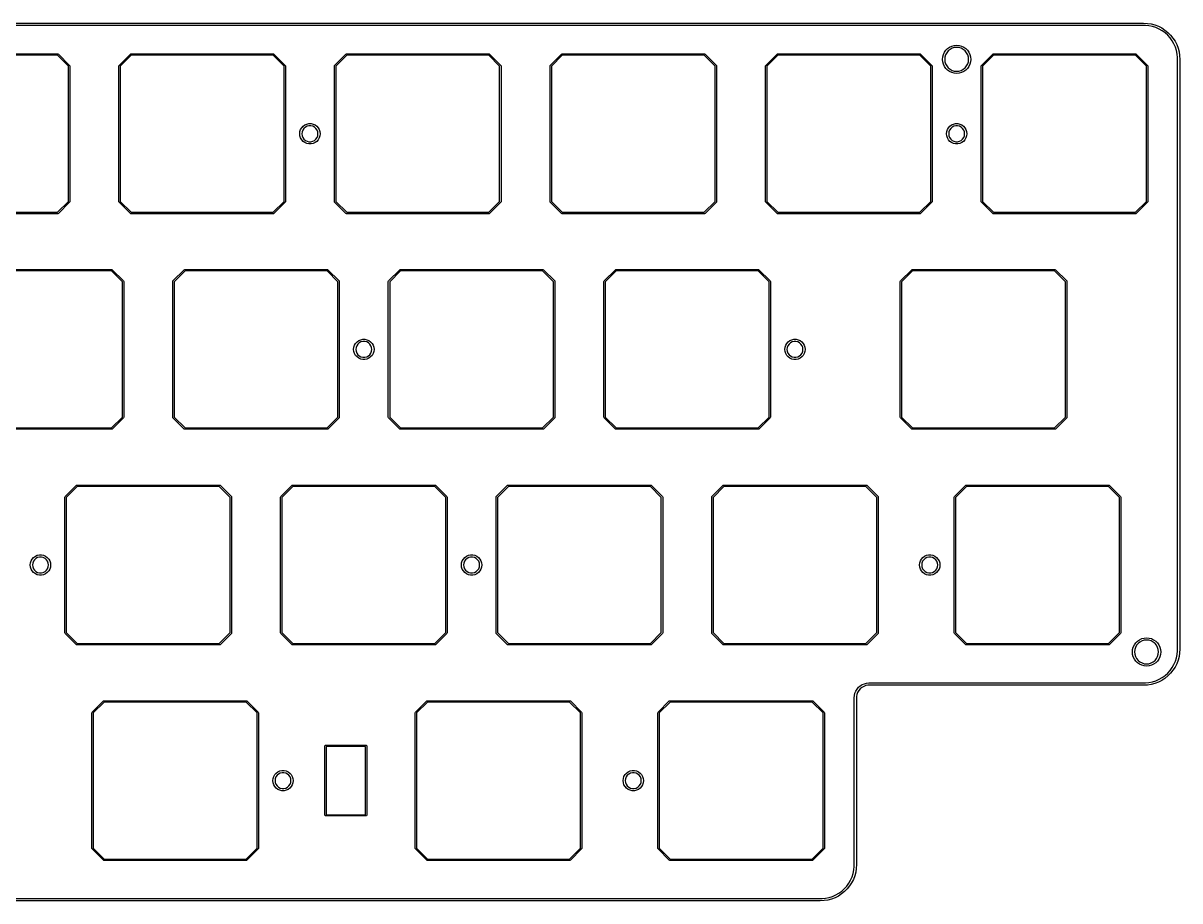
# Model space of a CAD drawing. Extents: x 44 to 255, y -125 to -47.
# Drawn here: x 152.5 to 254.7, y -124.9 to -47.4 of the extents above; entities that cross this region are included whole.
import ezdxf

# ---------------------------------------------------------------- set-up
doc = ezdxf.new("R2010")
doc.units = 0
doc.layers.add('BLACK', color=7, linetype='CONTINUOUS')

msp = doc.modelspace()

# ---------------------------------------------------------------- linework, layer by layer
at = {"layer": 'BLACK', "linetype": 'CONTINUOUS'}
for p, q in [((46.975, -47.375), (251.475, -47.375)), ((251.475, -47.575), (46.975, -47.575)), ((251.475, -47.375), (251.809, -47.3925)), ((251.632, -47.575), (251.475, -47.575)), ((251.945, -47.6079), (251.632, -47.575)), ((251.809, -47.3925), (252.14, -47.4449)), ((252.253, -47.6732), (251.945, -47.6079)), ((252.14, -47.4449), (252.464, -47.5316)), ((252.552, -47.7704), (252.253, -47.6732)), ((252.464, -47.5316), (252.777, -47.6517)), ((252.839, -47.8983), (252.552, -47.7704)), ((252.777, -47.6517), (253.075, -47.8037)), ((253.111, -48.0555), (252.839, -47.8983)), ((253.075, -47.8037), (253.356, -47.9861)), ((253.356, -47.9861), (253.616, -48.1969)), ((253.366, -48.2404), (253.111, -48.0555)), ((253.599, -48.4508), (253.366, -48.2404)), ((253.81, -48.6844), (253.599, -48.4508)), ((253.616, -48.1969), (253.853, -48.4338)), ((253.994, -48.9388), (253.81, -48.6844)), ((253.853, -48.4338), (254.064, -48.6941)), ((254.152, -49.2112), (253.994, -48.9388)), ((254.064, -48.6941), (254.246, -48.975)), ((254.246, -48.975), (254.398, -49.2734)), ((233.775, -50.1475), (233.867, -49.95)), ((233.867, -49.95), (233.992, -49.7715)), ((234.073, -49.9888), (233.975, -50.1712)), ((233.992, -49.7715), (234.147, -49.6174)), ((234.204, -49.8289), (234.073, -49.9888)), ((234.147, -49.6174), (234.325, -49.4925)), ((234.364, -49.6977), (234.204, -49.8289)), ((234.325, -49.4925), (234.522, -49.4004)), ((234.546, -49.6002), (234.364, -49.6977)), ((234.522, -49.4004), (234.733, -49.344)), ((234.744, -49.5402), (234.546, -49.6002)), ((234.733, -49.344), (234.95, -49.325)), ((234.95, -49.5199), (234.744, -49.5402)), ((234.95, -49.325), (235.167, -49.344)), ((235.156, -49.5402), (234.95, -49.5199)), ((235.354, -49.6002), (235.156, -49.5402)), ((235.167, -49.344), (235.378, -49.4004)), ((235.536, -49.6977), (235.354, -49.6002)), ((235.378, -49.4004), (235.575, -49.4925)), ((235.696, -49.8289), (235.536, -49.6977)), ((235.575, -49.4925), (235.753, -49.6174)), ((235.827, -49.9888), (235.696, -49.8289)), ((235.753, -49.6174), (235.908, -49.7715)), ((235.925, -50.1712), (235.827, -49.9888)), ((235.908, -49.7715), (236.033, -49.95)), ((236.033, -49.95), (236.125, -50.1475)), ((254.28, -49.4984), (254.152, -49.2112)), ((254.377, -49.7975), (254.28, -49.4984)), ((254.442, -50.1051), (254.377, -49.7975)), ((254.398, -49.2734), (254.518, -49.5861)), ((254.518, -49.5861), (254.605, -49.9097)), ((254.605, -49.9097), (254.657, -50.2405)), ((142.925, -50.09), (155.525, -50.09)), ((155.5, -50.21), (142.95, -50.21)), ((156.465, -51.1749), (155.5, -50.21)), ((155.525, -50.09), (155.567, -50.1076)), ((155.567, -50.1076), (155.567, -50.1076)), ((155.567, -50.1076), (156.567, -51.1076)), ((156.567, -51.1076), (156.585, -51.15)), ((160.915, -51.15), (160.933, -51.1076)), ((160.933, -51.1076), (161.933, -50.1076)), ((162, -50.21), (161.035, -51.1749)), ((161.933, -50.1076), (161.975, -50.09)), ((161.975, -50.09), (174.575, -50.09)), ((174.55, -50.21), (162, -50.21)), ((175.515, -51.1749), (174.55, -50.21)), ((174.575, -50.09), (174.617, -50.1076)), ((174.617, -50.1076), (174.617, -50.1076)), ((174.617, -50.1076), (175.617, -51.1076)), ((175.617, -51.1076), (175.635, -51.15)), ((179.965, -51.15), (179.983, -51.1076)), ((179.983, -51.1076), (180.983, -50.1076)), ((181.05, -50.21), (180.085, -51.1749)), ((180.983, -50.1076), (181.025, -50.09)), ((181.025, -50.09), (193.625, -50.09)), ((193.6, -50.21), (181.05, -50.21)), ((194.565, -51.1749), (193.6, -50.21)), ((193.625, -50.09), (193.667, -50.1076)), ((193.667, -50.1076), (193.667, -50.1076)), ((193.667, -50.1076), (194.667, -51.1076)), ((194.667, -51.1076), (194.685, -51.15)), ((199.015, -51.15), (199.033, -51.1076)), ((199.033, -51.1076), (200.033, -50.1076)), ((200.1, -50.21), (199.135, -51.1749)), ((200.033, -50.1076), (200.075, -50.09)), ((200.075, -50.09), (212.675, -50.09)), ((212.65, -50.21), (200.1, -50.21)), ((213.615, -51.1749), (212.65, -50.21)), ((212.675, -50.09), (212.717, -50.1076)), ((212.717, -50.1076), (212.717, -50.1076)), ((212.717, -50.1076), (213.717, -51.1076)), ((213.717, -51.1076), (213.735, -51.15)), ((218.065, -51.15), (218.083, -51.1076)), ((218.083, -51.1076), (219.083, -50.1076)), ((219.15, -50.21), (218.185, -51.1749)), ((219.083, -50.1076), (219.125, -50.09)), ((219.125, -50.09), (231.725, -50.09)), ((231.7, -50.21), (219.15, -50.21)), ((232.665, -51.1749), (231.7, -50.21)), ((231.725, -50.09), (231.767, -50.1076)), ((231.767, -50.1076), (231.767, -50.1076)), ((231.767, -50.1076), (232.767, -51.1076)), ((232.767, -51.1076), (232.785, -51.15)), ((233.7, -50.575), (233.719, -50.3579)), ((233.719, -50.7921), (233.7, -50.575)), ((233.719, -50.3579), (233.775, -50.1475)), ((233.775, -51.0025), (233.719, -50.7921)), ((233.867, -51.2), (233.775, -51.0025)), ((233.915, -50.3692), (233.895, -50.575)), ((233.895, -50.575), (233.915, -50.7808)), ((233.975, -50.1712), (233.915, -50.3692)), ((233.915, -50.7808), (233.975, -50.9788)), ((233.975, -50.9788), (234.073, -51.1612)), ((235.827, -51.1612), (235.925, -50.9788)), ((235.985, -50.3692), (235.925, -50.1712)), ((235.925, -50.9788), (235.985, -50.7808)), ((236.005, -50.575), (235.985, -50.3692)), ((235.985, -50.7808), (236.005, -50.575)), ((236.125, -51.0025), (236.033, -51.2)), ((236.125, -50.1475), (236.181, -50.3579)), ((236.181, -50.7921), (236.125, -51.0025)), ((236.181, -50.3579), (236.2, -50.575)), ((236.2, -50.575), (236.181, -50.7921)), ((237.115, -51.15), (237.133, -51.1076)), ((237.133, -51.1076), (238.133, -50.1076)), ((238.2, -50.21), (237.235, -51.1749)), ((238.133, -50.1076), (238.175, -50.09)), ((238.175, -50.09), (250.775, -50.09)), ((250.75, -50.21), (238.2, -50.21)), ((251.715, -51.1749), (250.75, -50.21)), ((250.775, -50.09), (250.817, -50.1076)), ((250.817, -50.1076), (250.817, -50.1076)), ((250.817, -50.1076), (251.817, -51.1076)), ((251.817, -51.1076), (251.835, -51.15)), ((254.475, -50.4178), (254.442, -50.1051)), ((254.475, -50.575), (254.475, -50.4178)), ((254.475, -102.675), (254.475, -50.575)), ((254.475, -50.575), (254.475, -50.575)), ((254.657, -50.2405), (254.675, -50.575)), ((254.675, -50.575), (254.675, -50.575)), ((254.675, -50.575), (254.675, -102.675)), ((156.465, -63.1251), (156.465, -51.1749)), ((156.585, -51.15), (156.585, -63.15)), ((160.915, -63.15), (160.915, -51.15)), ((161.035, -51.1749), (161.035, -63.1251)), ((175.515, -63.1251), (175.515, -51.1749)), ((175.635, -51.15), (175.635, -63.15)), ((179.965, -63.15), (179.965, -51.15)), ((180.085, -51.1749), (180.085, -63.1251)), ((194.565, -63.1251), (194.565, -51.1749)), ((194.685, -51.15), (194.685, -63.15)), ((199.015, -63.15), (199.015, -51.15)), ((199.135, -51.1749), (199.135, -63.1251)), ((213.615, -63.1251), (213.615, -51.1749)), ((213.735, -51.15), (213.735, -63.15)), ((218.065, -63.15), (218.065, -51.15)), ((218.185, -51.1749), (218.185, -63.1251)), ((232.665, -63.1251), (232.665, -51.1749)), ((232.785, -51.15), (232.785, -63.15)), ((233.992, -51.3785), (233.867, -51.2)), ((234.147, -51.5326), (233.992, -51.3785)), ((234.073, -51.1612), (234.204, -51.3211)), ((234.325, -51.6575), (234.147, -51.5326)), ((234.204, -51.3211), (234.364, -51.4523)), ((234.522, -51.7496), (234.325, -51.6575)), ((234.364, -51.4523), (234.546, -51.5498)), ((234.733, -51.806), (234.522, -51.7496)), ((234.546, -51.5498), (234.744, -51.6098)), ((234.95, -51.825), (234.733, -51.806)), ((234.744, -51.6098), (234.95, -51.6301)), ((234.95, -51.6301), (235.156, -51.6098)), ((235.167, -51.806), (234.95, -51.825)), ((235.156, -51.6098), (235.354, -51.5498)), ((235.378, -51.7496), (235.167, -51.806)), ((235.354, -51.5498), (235.536, -51.4523)), ((235.575, -51.6575), (235.378, -51.7496)), ((235.536, -51.4523), (235.696, -51.3211)), ((235.753, -51.5326), (235.575, -51.6575)), ((235.696, -51.3211), (235.827, -51.1612)), ((235.908, -51.3785), (235.753, -51.5326)), ((236.033, -51.2), (235.908, -51.3785)), ((237.115, -63.15), (237.115, -51.15)), ((237.235, -51.1749), (237.235, -63.1251)), ((251.715, -63.1251), (251.715, -51.1749)), ((251.835, -51.15), (251.835, -63.15)), ((176.9, -57.15), (176.92, -56.9629)), ((176.92, -57.3371), (176.9, -57.15)), ((176.92, -56.9629), (176.978, -56.7839)), ((176.978, -56.7839), (177.072, -56.621)), ((177.072, -56.621), (177.198, -56.4812)), ((177.115, -56.9812), (177.095, -57.15)), ((177.095, -57.15), (177.115, -57.3188)), ((177.176, -56.8223), (177.115, -56.9812)), ((177.272, -56.6824), (177.176, -56.8223)), ((177.198, -56.4812), (177.35, -56.3706)), ((177.399, -56.5697), (177.272, -56.6824)), ((177.35, -56.3706), (177.522, -56.294)), ((177.55, -56.4907), (177.399, -56.5697)), ((177.522, -56.294), (177.706, -56.2549)), ((177.715, -56.45), (177.55, -56.4907)), ((177.706, -56.2549), (177.894, -56.2549)), ((177.885, -56.45), (177.715, -56.45)), ((178.05, -56.4907), (177.885, -56.45)), ((177.894, -56.2549), (178.078, -56.294)), ((178.201, -56.5697), (178.05, -56.4907)), ((178.078, -56.294), (178.25, -56.3706)), ((178.328, -56.6824), (178.201, -56.5697)), ((178.25, -56.3706), (178.402, -56.4812)), ((178.424, -56.8223), (178.328, -56.6824)), ((178.402, -56.4812), (178.528, -56.621)), ((178.485, -56.9812), (178.424, -56.8223)), ((178.505, -57.15), (178.485, -56.9812)), ((178.485, -57.3188), (178.505, -57.15)), ((178.528, -56.621), (178.622, -56.7839)), ((178.622, -56.7839), (178.68, -56.9629)), ((178.68, -56.9629), (178.7, -57.15)), ((178.7, -57.15), (178.68, -57.3371)), ((234.05, -57.15), (234.07, -56.9629)), ((234.07, -57.3371), (234.05, -57.15)), ((234.07, -56.9629), (234.128, -56.7839)), ((234.128, -56.7839), (234.222, -56.621)), ((234.222, -56.621), (234.348, -56.4812)), ((234.265, -56.9812), (234.245, -57.15)), ((234.245, -57.15), (234.265, -57.3188)), ((234.326, -56.8223), (234.265, -56.9812)), ((234.422, -56.6824), (234.326, -56.8223)), ((234.348, -56.4812), (234.5, -56.3706)), ((234.549, -56.5697), (234.422, -56.6824)), ((234.5, -56.3706), (234.672, -56.294)), ((234.7, -56.4907), (234.549, -56.5697)), ((234.672, -56.294), (234.856, -56.2549)), ((234.865, -56.45), (234.7, -56.4907)), ((234.856, -56.2549), (235.044, -56.2549)), ((235.035, -56.45), (234.865, -56.45)), ((235.2, -56.4907), (235.035, -56.45)), ((235.044, -56.2549), (235.228, -56.294)), ((235.351, -56.5697), (235.2, -56.4907)), ((235.228, -56.294), (235.4, -56.3706)), ((235.478, -56.6824), (235.351, -56.5697)), ((235.4, -56.3706), (235.552, -56.4812)), ((235.574, -56.8223), (235.478, -56.6824)), ((235.552, -56.4812), (235.678, -56.621)), ((235.635, -56.9812), (235.574, -56.8223)), ((235.655, -57.15), (235.635, -56.9812)), ((235.635, -57.3188), (235.655, -57.15)), ((235.678, -56.621), (235.772, -56.7839)), ((235.772, -56.7839), (235.83, -56.9629)), ((235.83, -56.9629), (235.85, -57.15)), ((235.85, -57.15), (235.83, -57.3371)), ((176.978, -57.5161), (176.92, -57.3371)), ((177.072, -57.679), (176.978, -57.5161)), ((177.198, -57.8188), (177.072, -57.679)), ((177.115, -57.3188), (177.176, -57.4777)), ((177.176, -57.4777), (177.272, -57.6176)), ((177.35, -57.9294), (177.198, -57.8188)), ((177.272, -57.6176), (177.399, -57.7303)), ((177.522, -58.006), (177.35, -57.9294)), ((177.399, -57.7303), (177.55, -57.8093)), ((177.706, -58.0451), (177.522, -58.006)), ((177.55, -57.8093), (177.715, -57.85)), ((177.894, -58.0451), (177.706, -58.0451)), ((177.715, -57.85), (177.885, -57.85)), ((177.885, -57.85), (178.05, -57.8093)), ((178.078, -58.006), (177.894, -58.0451)), ((178.05, -57.8093), (178.201, -57.7303)), ((178.25, -57.9294), (178.078, -58.006)), ((178.201, -57.7303), (178.328, -57.6176)), ((178.402, -57.8188), (178.25, -57.9294)), ((178.328, -57.6176), (178.424, -57.4777)), ((178.528, -57.679), (178.402, -57.8188)), ((178.424, -57.4777), (178.485, -57.3188)), ((178.622, -57.5161), (178.528, -57.679)), ((178.68, -57.3371), (178.622, -57.5161)), ((234.128, -57.5161), (234.07, -57.3371)), ((234.222, -57.679), (234.128, -57.5161)), ((234.348, -57.8188), (234.222, -57.679)), ((234.265, -57.3188), (234.326, -57.4777)), ((234.326, -57.4777), (234.422, -57.6176)), ((234.5, -57.9294), (234.348, -57.8188)), ((234.422, -57.6176), (234.549, -57.7303)), ((234.672, -58.006), (234.5, -57.9294)), ((234.549, -57.7303), (234.7, -57.8093)), ((234.856, -58.0451), (234.672, -58.006)), ((234.7, -57.8093), (234.865, -57.85)), ((235.044, -58.0451), (234.856, -58.0451)), ((234.865, -57.85), (235.035, -57.85)), ((235.035, -57.85), (235.2, -57.8093)), ((235.228, -58.006), (235.044, -58.0451)), ((235.2, -57.8093), (235.351, -57.7303)), ((235.4, -57.9294), (235.228, -58.006)), ((235.351, -57.7303), (235.478, -57.6176)), ((235.552, -57.8188), (235.4, -57.9294)), ((235.478, -57.6176), (235.574, -57.4777)), ((235.678, -57.679), (235.552, -57.8188)), ((235.574, -57.4777), (235.635, -57.3188)), ((235.772, -57.5161), (235.678, -57.679)), ((235.83, -57.3371), (235.772, -57.5161)), ((155.5, -64.09), (156.465, -63.1251)), ((156.567, -63.1924), (155.567, -64.1924)), ((156.585, -63.15), (156.567, -63.1924)), ((160.933, -63.1924), (160.915, -63.15)), ((161.933, -64.1924), (160.933, -63.1924)), ((160.933, -63.1924), (160.933, -63.1924)), ((161.035, -63.1251), (162, -64.09)), ((174.55, -64.09), (175.515, -63.1251)), ((175.617, -63.1924), (174.617, -64.1924)), ((175.635, -63.15), (175.617, -63.1924)), ((179.983, -63.1924), (179.965, -63.15)), ((180.983, -64.1924), (179.983, -63.1924)), ((179.983, -63.1924), (179.983, -63.1924)), ((180.085, -63.1251), (181.05, -64.09)), ((193.6, -64.09), (194.565, -63.1251)), ((194.667, -63.1924), (193.667, -64.1924)), ((194.685, -63.15), (194.667, -63.1924)), ((199.033, -63.1924), (199.015, -63.15)), ((200.033, -64.1924), (199.033, -63.1924)), ((199.033, -63.1924), (199.033, -63.1924)), ((199.135, -63.1251), (200.1, -64.09)), ((212.65, -64.09), (213.615, -63.1251)), ((213.717, -63.1924), (212.717, -64.1924)), ((213.735, -63.15), (213.717, -63.1924)), ((218.083, -63.1924), (218.065, -63.15)), ((219.083, -64.1924), (218.083, -63.1924)), ((218.083, -63.1924), (218.083, -63.1924)), ((218.185, -63.1251), (219.15, -64.09)), ((231.7, -64.09), (232.665, -63.1251)), ((232.767, -63.1924), (231.767, -64.1924)), ((232.785, -63.15), (232.767, -63.1924)), ((237.133, -63.1924), (237.115, -63.15)), ((238.133, -64.1924), (237.133, -63.1924)), ((237.133, -63.1924), (237.133, -63.1924)), ((237.235, -63.1251), (238.2, -64.09)), ((250.75, -64.09), (251.715, -63.1251)), ((251.817, -63.1924), (250.817, -64.1924)), ((251.835, -63.15), (251.817, -63.1924)), ((155.525, -64.21), (142.925, -64.21)), ((142.95, -64.09), (155.5, -64.09)), ((155.567, -64.1924), (155.525, -64.21)), ((161.975, -64.21), (161.933, -64.1924)), ((174.575, -64.21), (161.975, -64.21)), ((162, -64.09), (174.55, -64.09)), ((174.617, -64.1924), (174.575, -64.21)), ((181.025, -64.21), (180.983, -64.1924)), ((193.625, -64.21), (181.025, -64.21)), ((181.05, -64.09), (193.6, -64.09)), ((193.667, -64.1924), (193.625, -64.21)), ((200.075, -64.21), (200.033, -64.1924)), ((212.675, -64.21), (200.075, -64.21)), ((200.1, -64.09), (212.65, -64.09)), ((212.717, -64.1924), (212.675, -64.21)), ((212.717, -64.1924), (212.717, -64.1924)), ((219.125, -64.21), (219.083, -64.1924)), ((231.725, -64.21), (219.125, -64.21)), ((219.15, -64.09), (231.7, -64.09)), ((231.767, -64.1924), (231.725, -64.21)), ((231.767, -64.1924), (231.767, -64.1924)), ((238.175, -64.21), (238.133, -64.1924)), ((250.775, -64.21), (238.175, -64.21)), ((238.2, -64.09), (250.75, -64.09)), ((250.817, -64.1924), (250.775, -64.21)), ((250.817, -64.1924), (250.817, -64.1924)), ((147.688, -69.14), (160.287, -69.14)), ((160.263, -69.26), (147.712, -69.26)), ((161.227, -70.2249), (160.263, -69.26)), ((160.287, -69.14), (160.33, -69.1576)), ((160.33, -69.1576), (160.33, -69.1576)), ((160.33, -69.1576), (161.33, -70.1576)), ((165.695, -70.1576), (166.695, -69.1576)), ((166.762, -69.26), (165.797, -70.2249)), ((166.695, -69.1576), (166.737, -69.14)), ((166.737, -69.14), (179.338, -69.14)), ((179.313, -69.26), (166.762, -69.26)), ((180.278, -70.2249), (179.313, -69.26)), ((179.338, -69.14), (179.38, -69.1576)), ((179.38, -69.1576), (179.38, -69.1576)), ((179.38, -69.1576), (180.38, -70.1576)), ((184.745, -70.1576), (185.745, -69.1576)), ((185.812, -69.26), (184.847, -70.2249)), ((185.745, -69.1576), (185.787, -69.14)), ((185.787, -69.14), (198.387, -69.14)), ((198.363, -69.26), (185.812, -69.26)), ((199.327, -70.2249), (198.363, -69.26)), ((198.387, -69.14), (198.43, -69.1576)), ((198.43, -69.1576), (198.43, -69.1576)), ((198.43, -69.1576), (199.43, -70.1576)), ((203.795, -70.1576), (204.795, -69.1576)), ((204.862, -69.26), (203.897, -70.2249)), ((204.795, -69.1576), (204.837, -69.14)), ((204.837, -69.14), (217.438, -69.14)), ((217.413, -69.26), (204.862, -69.26)), ((218.377, -70.2249), (217.413, -69.26)), ((217.438, -69.14), (217.48, -69.1576)), ((217.48, -69.1576), (217.48, -69.1576)), ((217.48, -69.1576), (218.48, -70.1576)), ((229.988, -70.1576), (230.988, -69.1576)), ((231.055, -69.26), (230.09, -70.2249)), ((230.988, -69.1576), (231.03, -69.14)), ((231.03, -69.14), (243.63, -69.14)), ((243.605, -69.26), (231.055, -69.26)), ((244.57, -70.2249), (243.605, -69.26)), ((243.63, -69.14), (243.672, -69.1576)), ((243.672, -69.1576), (243.672, -69.1576)), ((243.672, -69.1576), (244.672, -70.1576)), ((161.227, -82.1751), (161.227, -70.2249)), ((161.33, -70.1576), (161.347, -70.2)), ((161.347, -70.2), (161.347, -82.2)), ((165.677, -70.2), (165.695, -70.1576)), ((165.677, -82.2), (165.677, -70.2)), ((165.695, -70.1576), (165.695, -70.1576)), ((165.797, -70.2249), (165.797, -82.1751)), ((180.278, -82.1751), (180.278, -70.2249)), ((180.38, -70.1576), (180.397, -70.2)), ((180.397, -70.2), (180.397, -70.2)), ((180.397, -70.2), (180.397, -82.2)), ((184.727, -70.2), (184.745, -70.1576)), ((184.727, -82.2), (184.727, -70.2)), ((184.745, -70.1576), (184.745, -70.1576)), ((184.847, -70.2249), (184.847, -82.1751)), ((199.327, -82.1751), (199.327, -70.2249)), ((199.43, -70.1576), (199.447, -70.2)), ((199.447, -70.2), (199.447, -70.2)), ((199.447, -70.2), (199.447, -82.2)), ((203.778, -70.2), (203.795, -70.1576)), ((203.778, -82.2), (203.778, -70.2)), ((203.795, -70.1576), (203.795, -70.1576)), ((203.897, -70.2249), (203.897, -82.1751)), ((218.377, -82.1751), (218.377, -70.2249)), ((218.48, -70.1576), (218.497, -70.2)), ((218.497, -70.2), (218.498, -70.2)), ((218.498, -70.2), (218.498, -82.2)), ((229.97, -70.2), (229.988, -70.1576)), ((229.97, -82.2), (229.97, -70.2)), ((229.988, -70.1576), (229.988, -70.1576)), ((230.09, -70.2249), (230.09, -82.1751)), ((244.57, -82.1751), (244.57, -70.2249)), ((244.672, -70.1576), (244.69, -70.2)), ((244.69, -70.2), (244.69, -70.2)), ((244.69, -70.2), (244.69, -82.2)), ((181.834, -75.671), (181.96, -75.5312)), ((181.96, -75.5312), (182.112, -75.4206)), ((182.162, -75.6197), (182.035, -75.7324)), ((182.112, -75.4206), (182.284, -75.344)), ((182.312, -75.5407), (182.162, -75.6197)), ((182.284, -75.344), (182.468, -75.3049)), ((182.478, -75.5), (182.312, -75.5407)), ((182.468, -75.3049), (182.657, -75.3049)), ((182.647, -75.5), (182.478, -75.5)), ((182.813, -75.5407), (182.647, -75.5)), ((182.657, -75.3049), (182.841, -75.344)), ((182.963, -75.6197), (182.813, -75.5407)), ((182.841, -75.344), (183.012, -75.4206)), ((183.09, -75.7324), (182.963, -75.6197)), ((183.012, -75.4206), (183.165, -75.5312)), ((183.165, -75.5312), (183.291, -75.671)), ((219.934, -75.671), (220.06, -75.5312)), ((220.06, -75.5312), (220.212, -75.4206)), ((220.262, -75.6197), (220.135, -75.7324)), ((220.212, -75.4206), (220.384, -75.344)), ((220.412, -75.5407), (220.262, -75.6197)), ((220.384, -75.344), (220.568, -75.3049)), ((220.578, -75.5), (220.412, -75.5407)), ((220.568, -75.3049), (220.757, -75.3049)), ((220.747, -75.5), (220.578, -75.5)), ((220.913, -75.5407), (220.747, -75.5)), ((220.757, -75.3049), (220.941, -75.344)), ((221.063, -75.6197), (220.913, -75.5407)), ((220.941, -75.344), (221.112, -75.4206)), ((221.19, -75.7324), (221.063, -75.6197)), ((221.112, -75.4206), (221.265, -75.5312)), ((221.265, -75.5312), (221.391, -75.671)), ((181.662, -76.2), (181.682, -76.0129)), ((181.682, -76.3871), (181.662, -76.2)), ((181.682, -76.0129), (181.74, -75.8339)), ((181.74, -76.5661), (181.682, -76.3871)), ((181.74, -75.8339), (181.834, -75.671)), ((181.834, -76.729), (181.74, -76.5661)), ((181.878, -76.0312), (181.857, -76.2)), ((181.857, -76.2), (181.878, -76.3688)), ((181.938, -75.8723), (181.878, -76.0312)), ((181.878, -76.3688), (181.938, -76.5277)), ((182.035, -75.7324), (181.938, -75.8723)), ((181.938, -76.5277), (182.035, -76.6676)), ((183.187, -75.8723), (183.09, -75.7324)), ((183.09, -76.6676), (183.187, -76.5277)), ((183.247, -76.0312), (183.187, -75.8723)), ((183.187, -76.5277), (183.247, -76.3688)), ((183.268, -76.2), (183.247, -76.0312)), ((183.247, -76.3688), (183.268, -76.2)), ((183.291, -75.671), (183.385, -75.8339)), ((183.385, -76.5661), (183.291, -76.729)), ((183.385, -75.8339), (183.443, -76.0129)), ((183.443, -76.3871), (183.385, -76.5661)), ((183.443, -76.0129), (183.463, -76.2)), ((183.463, -76.2), (183.443, -76.3871)), ((219.762, -76.2), (219.782, -76.0129)), ((219.782, -76.3871), (219.762, -76.2)), ((219.782, -76.0129), (219.84, -75.8339)), ((219.84, -76.5661), (219.782, -76.3871)), ((219.84, -75.8339), (219.934, -75.671)), ((219.934, -76.729), (219.84, -76.5661)), ((219.978, -76.0312), (219.957, -76.2)), ((219.957, -76.2), (219.978, -76.3688)), ((220.038, -75.8723), (219.978, -76.0312)), ((219.978, -76.3688), (220.038, -76.5277)), ((220.135, -75.7324), (220.038, -75.8723)), ((220.038, -76.5277), (220.135, -76.6676)), ((221.287, -75.8723), (221.19, -75.7324)), ((221.19, -76.6676), (221.287, -76.5277)), ((221.347, -76.0312), (221.287, -75.8723)), ((221.287, -76.5277), (221.347, -76.3688)), ((221.368, -76.2), (221.347, -76.0312)), ((221.347, -76.3688), (221.368, -76.2)), ((221.391, -75.671), (221.485, -75.8339)), ((221.485, -76.5661), (221.391, -76.729)), ((221.485, -75.8339), (221.543, -76.0129)), ((221.543, -76.3871), (221.485, -76.5661)), ((221.543, -76.0129), (221.562, -76.2)), ((221.562, -76.2), (221.543, -76.3871)), ((181.96, -76.8688), (181.834, -76.729)), ((182.112, -76.9794), (181.96, -76.8688)), ((182.035, -76.6676), (182.162, -76.7803)), ((182.284, -77.056), (182.112, -76.9794)), ((182.162, -76.7803), (182.312, -76.8593)), ((182.468, -77.0951), (182.284, -77.056)), ((182.312, -76.8593), (182.478, -76.9)), ((182.657, -77.0951), (182.468, -77.0951)), ((182.478, -76.9), (182.647, -76.9)), ((182.647, -76.9), (182.813, -76.8593)), ((182.841, -77.056), (182.657, -77.0951)), ((182.813, -76.8593), (182.963, -76.7803)), ((183.012, -76.9794), (182.841, -77.056)), ((182.963, -76.7803), (183.09, -76.6676)), ((183.165, -76.8688), (183.012, -76.9794)), ((183.291, -76.729), (183.165, -76.8688)), ((220.06, -76.8688), (219.934, -76.729)), ((220.212, -76.9794), (220.06, -76.8688)), ((220.135, -76.6676), (220.262, -76.7803)), ((220.384, -77.056), (220.212, -76.9794)), ((220.262, -76.7803), (220.412, -76.8593)), ((220.568, -77.0951), (220.384, -77.056)), ((220.412, -76.8593), (220.578, -76.9)), ((220.757, -77.0951), (220.568, -77.0951)), ((220.578, -76.9), (220.747, -76.9)), ((220.747, -76.9), (220.913, -76.8593)), ((220.941, -77.056), (220.757, -77.0951)), ((220.913, -76.8593), (221.063, -76.7803)), ((221.112, -76.9794), (220.941, -77.056)), ((221.063, -76.7803), (221.19, -76.6676)), ((221.265, -76.8688), (221.112, -76.9794)), ((221.391, -76.729), (221.265, -76.8688)), ((160.263, -83.14), (161.227, -82.1751)), ((161.33, -82.2424), (160.33, -83.2424)), ((161.347, -82.2), (161.33, -82.2424)), ((165.695, -82.2424), (165.677, -82.2)), ((166.695, -83.2424), (165.695, -82.2424)), ((165.797, -82.1751), (166.762, -83.14)), ((179.313, -83.14), (180.278, -82.1751)), ((180.38, -82.2424), (179.38, -83.2424)), ((180.397, -82.2), (180.38, -82.2424)), ((184.745, -82.2424), (184.727, -82.2)), ((185.745, -83.2424), (184.745, -82.2424)), ((184.847, -82.1751), (185.812, -83.14)), ((198.363, -83.14), (199.327, -82.1751)), ((199.43, -82.2424), (198.43, -83.2424)), ((199.447, -82.2), (199.43, -82.2424)), ((203.795, -82.2424), (203.778, -82.2)), ((204.795, -83.2424), (203.795, -82.2424)), ((203.897, -82.1751), (204.862, -83.14)), ((217.413, -83.14), (218.377, -82.1751)), ((218.48, -82.2424), (217.48, -83.2424)), ((218.498, -82.2), (218.48, -82.2424)), ((229.988, -82.2424), (229.97, -82.2)), ((230.988, -83.2424), (229.988, -82.2424)), ((230.09, -82.1751), (231.055, -83.14)), ((243.605, -83.14), (244.57, -82.1751)), ((244.672, -82.2424), (243.672, -83.2424)), ((244.69, -82.2), (244.672, -82.2424)), ((160.287, -83.26), (147.688, -83.26)), ((147.712, -83.14), (160.263, -83.14)), ((160.33, -83.2424), (160.287, -83.26)), ((160.33, -83.2424), (160.33, -83.2424)), ((166.737, -83.26), (166.695, -83.2424)), ((179.338, -83.26), (166.737, -83.26)), ((166.762, -83.14), (179.313, -83.14)), ((179.38, -83.2424), (179.338, -83.26)), ((179.38, -83.2424), (179.38, -83.2424)), ((185.787, -83.26), (185.745, -83.2424)), ((198.387, -83.26), (185.787, -83.26)), ((185.812, -83.14), (198.363, -83.14)), ((198.43, -83.2424), (198.387, -83.26)), ((198.43, -83.2424), (198.43, -83.2424)), ((204.837, -83.26), (204.795, -83.2424)), ((217.438, -83.26), (204.837, -83.26)), ((204.862, -83.14), (217.413, -83.14)), ((217.48, -83.2424), (217.438, -83.26)), ((217.48, -83.2424), (217.48, -83.2424)), ((231.03, -83.26), (230.988, -83.2424)), ((243.63, -83.26), (231.03, -83.26)), ((231.055, -83.14), (243.605, -83.14)), ((243.672, -83.2424), (243.63, -83.26)), ((243.672, -83.2424), (243.672, -83.2424)), ((156.17, -89.2076), (157.17, -88.2076)), ((157.237, -88.31), (156.272, -89.2749)), ((157.17, -88.2076), (157.213, -88.19)), ((157.213, -88.19), (169.812, -88.19)), ((169.788, -88.31), (157.237, -88.31)), ((170.752, -89.2749), (169.788, -88.31)), ((169.812, -88.19), (169.855, -88.2076)), ((169.855, -88.2076), (169.855, -88.2076)), ((169.855, -88.2076), (170.855, -89.2076)), ((175.22, -89.2076), (176.22, -88.2076)), ((176.287, -88.31), (175.322, -89.2749)), ((176.22, -88.2076), (176.262, -88.19)), ((176.262, -88.19), (188.862, -88.19)), ((188.838, -88.31), (176.287, -88.31)), ((189.802, -89.2749), (188.838, -88.31)), ((188.862, -88.19), (188.905, -88.2076)), ((188.905, -88.2076), (188.905, -88.2076)), ((188.905, -88.2076), (189.905, -89.2076)), ((194.27, -89.2076), (195.27, -88.2076)), ((195.337, -88.31), (194.373, -89.2749)), ((195.27, -88.2076), (195.312, -88.19)), ((195.312, -88.19), (207.912, -88.19)), ((207.888, -88.31), (195.337, -88.31)), ((208.852, -89.2749), (207.888, -88.31)), ((207.912, -88.19), (207.955, -88.2076)), ((207.955, -88.2076), (207.955, -88.2076)), ((207.955, -88.2076), (208.955, -89.2076)), ((213.32, -89.2076), (214.32, -88.2076)), ((214.387, -88.31), (213.422, -89.2749)), ((214.32, -88.2076), (214.362, -88.19)), ((214.362, -88.19), (226.962, -88.19)), ((226.938, -88.31), (214.387, -88.31)), ((227.903, -89.2749), (226.938, -88.31)), ((226.962, -88.19), (227.005, -88.2076)), ((227.005, -88.2076), (227.005, -88.2076)), ((227.005, -88.2076), (228.005, -89.2076)), ((234.753, -89.2076), (235.753, -88.2076)), ((235.82, -88.31), (234.855, -89.2749)), ((235.753, -88.2076), (235.795, -88.19)), ((235.795, -88.19), (248.395, -88.19)), ((248.37, -88.31), (235.82, -88.31)), ((249.335, -89.2749), (248.37, -88.31)), ((248.395, -88.19), (248.437, -88.2076)), ((248.437, -88.2076), (248.437, -88.2076)), ((248.437, -88.2076), (249.437, -89.2076)), ((156.153, -89.25), (156.17, -89.2076)), ((156.153, -101.25), (156.153, -89.25)), ((156.272, -89.2749), (156.272, -101.225)), ((170.752, -101.225), (170.752, -89.2749)), ((170.855, -89.2076), (170.872, -89.25)), ((170.872, -89.25), (170.873, -89.25)), ((170.873, -89.25), (170.873, -101.25)), ((175.202, -89.25), (175.22, -89.2076)), ((175.202, -101.25), (175.202, -89.25)), ((175.322, -89.2749), (175.322, -101.225)), ((189.802, -101.225), (189.802, -89.2749)), ((189.905, -89.2076), (189.922, -89.25)), ((189.922, -89.25), (189.922, -101.25)), ((194.252, -89.25), (194.27, -89.2076)), ((194.252, -101.25), (194.252, -89.25)), ((194.373, -89.2749), (194.373, -101.225)), ((208.852, -101.225), (208.852, -89.2749)), ((208.955, -89.2076), (208.972, -89.25)), ((208.972, -89.25), (208.972, -101.25)), ((213.302, -89.25), (213.32, -89.2076)), ((213.302, -101.25), (213.302, -89.25)), ((213.422, -89.2749), (213.422, -101.225)), ((227.903, -101.225), (227.903, -89.2749)), ((228.005, -89.2076), (228.022, -89.25)), ((228.022, -89.25), (228.022, -101.25)), ((234.735, -89.25), (234.753, -89.2076)), ((234.735, -101.25), (234.735, -89.25)), ((234.855, -89.2749), (234.855, -101.225)), ((249.335, -101.225), (249.335, -89.2749)), ((249.437, -89.2076), (249.455, -89.25)), ((249.455, -89.25), (249.455, -101.25)), ((153.088, -95.25), (153.107, -95.0629)), ((153.107, -95.0629), (153.165, -94.8839)), ((153.165, -94.8839), (153.259, -94.721)), ((153.259, -94.721), (153.385, -94.5812)), ((153.363, -94.9223), (153.303, -95.0812)), ((153.46, -94.7824), (153.363, -94.9223)), ((153.385, -94.5812), (153.537, -94.4706)), ((153.587, -94.6697), (153.46, -94.7824)), ((153.537, -94.4706), (153.709, -94.394)), ((153.737, -94.5907), (153.587, -94.6697)), ((153.709, -94.394), (153.893, -94.3549)), ((153.903, -94.55), (153.737, -94.5907)), ((153.893, -94.3549), (154.082, -94.3549)), ((154.072, -94.55), (153.903, -94.55)), ((154.238, -94.5907), (154.072, -94.55)), ((154.082, -94.3549), (154.266, -94.394)), ((154.388, -94.6697), (154.238, -94.5907)), ((154.266, -94.394), (154.438, -94.4706)), ((154.515, -94.7824), (154.388, -94.6697)), ((154.438, -94.4706), (154.59, -94.5812)), ((154.612, -94.9223), (154.515, -94.7824)), ((154.59, -94.5812), (154.716, -94.721)), ((154.672, -95.0812), (154.612, -94.9223)), ((154.716, -94.721), (154.81, -94.8839)), ((154.81, -94.8839), (154.868, -95.0629)), ((154.868, -95.0629), (154.887, -95.25)), ((191.188, -95.25), (191.207, -95.0629)), ((191.207, -95.0629), (191.265, -94.8839)), ((191.265, -94.8839), (191.359, -94.721)), ((191.359, -94.721), (191.485, -94.5812)), ((191.463, -94.9223), (191.403, -95.0812)), ((191.56, -94.7824), (191.463, -94.9223)), ((191.485, -94.5812), (191.637, -94.4706)), ((191.687, -94.6697), (191.56, -94.7824)), ((191.637, -94.4706), (191.809, -94.394)), ((191.837, -94.5907), (191.687, -94.6697)), ((191.809, -94.394), (191.993, -94.3549)), ((192.003, -94.55), (191.837, -94.5907)), ((191.993, -94.3549), (192.182, -94.3549)), ((192.172, -94.55), (192.003, -94.55)), ((192.338, -94.5907), (192.172, -94.55)), ((192.182, -94.3549), (192.366, -94.394)), ((192.488, -94.6697), (192.338, -94.5907)), ((192.366, -94.394), (192.537, -94.4706)), ((192.615, -94.7824), (192.488, -94.6697)), ((192.537, -94.4706), (192.69, -94.5812)), ((192.712, -94.9223), (192.615, -94.7824)), ((192.69, -94.5812), (192.816, -94.721)), ((192.772, -95.0812), (192.712, -94.9223)), ((192.816, -94.721), (192.91, -94.8839)), ((192.91, -94.8839), (192.968, -95.0629)), ((192.968, -95.0629), (192.987, -95.25)), ((231.669, -95.25), (231.688, -95.0629)), ((231.688, -95.0629), (231.747, -94.8839)), ((231.747, -94.8839), (231.841, -94.721)), ((231.841, -94.721), (231.967, -94.5812)), ((231.944, -94.9223), (231.884, -95.0812)), ((232.041, -94.7824), (231.944, -94.9223)), ((231.967, -94.5812), (232.119, -94.4706)), ((232.168, -94.6697), (232.041, -94.7824)), ((232.119, -94.4706), (232.291, -94.394)), ((232.319, -94.5907), (232.168, -94.6697)), ((232.291, -94.394), (232.475, -94.3549)), ((232.484, -94.55), (232.319, -94.5907)), ((232.475, -94.3549), (232.663, -94.3549)), ((232.654, -94.55), (232.484, -94.55)), ((232.819, -94.5907), (232.654, -94.55)), ((232.663, -94.3549), (232.847, -94.394)), ((232.969, -94.6697), (232.819, -94.5907)), ((232.847, -94.394), (233.019, -94.4706)), ((233.097, -94.7824), (232.969, -94.6697)), ((233.019, -94.4706), (233.171, -94.5812)), ((233.193, -94.9223), (233.097, -94.7824)), ((233.171, -94.5812), (233.297, -94.721)), ((233.253, -95.0812), (233.193, -94.9223)), ((233.297, -94.721), (233.391, -94.8839)), ((233.391, -94.8839), (233.449, -95.0629)), ((233.449, -95.0629), (233.469, -95.25)), ((153.107, -95.4371), (153.088, -95.25)), ((153.165, -95.6161), (153.107, -95.4371)), ((153.259, -95.779), (153.165, -95.6161)), ((153.385, -95.9188), (153.259, -95.779)), ((153.303, -95.0812), (153.282, -95.25)), ((153.282, -95.25), (153.303, -95.4188)), ((153.303, -95.4188), (153.363, -95.5777)), ((153.363, -95.5777), (153.46, -95.7176)), ((153.537, -96.0294), (153.385, -95.9188)), ((153.46, -95.7176), (153.587, -95.8303)), ((153.709, -96.106), (153.537, -96.0294)), ((153.587, -95.8303), (153.737, -95.9093)), ((153.737, -95.9093), (153.903, -95.95)), ((153.903, -95.95), (154.072, -95.95)), ((154.072, -95.95), (154.238, -95.9093)), ((154.238, -95.9093), (154.388, -95.8303)), ((154.438, -96.0294), (154.266, -96.106)), ((154.388, -95.8303), (154.515, -95.7176)), ((154.59, -95.9188), (154.438, -96.0294)), ((154.515, -95.7176), (154.612, -95.5777)), ((154.716, -95.779), (154.59, -95.9188)), ((154.612, -95.5777), (154.672, -95.4188)), ((154.693, -95.25), (154.672, -95.0812)), ((154.672, -95.4188), (154.693, -95.25)), ((154.81, -95.6161), (154.716, -95.779)), ((154.868, -95.4371), (154.81, -95.6161)), ((154.887, -95.25), (154.868, -95.4371)), ((191.207, -95.4371), (191.188, -95.25)), ((191.265, -95.6161), (191.207, -95.4371)), ((191.359, -95.779), (191.265, -95.6161)), ((191.485, -95.9188), (191.359, -95.779)), ((191.403, -95.0812), (191.382, -95.25)), ((191.382, -95.25), (191.403, -95.4188)), ((191.403, -95.4188), (191.463, -95.5777)), ((191.463, -95.5777), (191.56, -95.7176)), ((191.637, -96.0294), (191.485, -95.9188)), ((191.56, -95.7176), (191.687, -95.8303)), ((191.809, -96.106), (191.637, -96.0294)), ((191.687, -95.8303), (191.837, -95.9093)), ((191.837, -95.9093), (192.003, -95.95)), ((192.003, -95.95), (192.172, -95.95)), ((192.172, -95.95), (192.338, -95.9093)), ((192.338, -95.9093), (192.488, -95.8303)), ((192.537, -96.0294), (192.366, -96.106)), ((192.488, -95.8303), (192.615, -95.7176)), ((192.69, -95.9188), (192.537, -96.0294)), ((192.615, -95.7176), (192.712, -95.5777)), ((192.816, -95.779), (192.69, -95.9188)), ((192.712, -95.5777), (192.772, -95.4188)), ((192.793, -95.25), (192.772, -95.0812)), ((192.772, -95.4188), (192.793, -95.25)), ((192.91, -95.6161), (192.816, -95.779)), ((192.968, -95.4371), (192.91, -95.6161)), ((192.987, -95.25), (192.968, -95.4371)), ((231.688, -95.4371), (231.669, -95.25)), ((231.747, -95.6161), (231.688, -95.4371)), ((231.841, -95.779), (231.747, -95.6161)), ((231.967, -95.9188), (231.841, -95.779)), ((231.884, -95.0812), (231.864, -95.25)), ((231.864, -95.25), (231.884, -95.4188)), ((231.884, -95.4188), (231.944, -95.5777)), ((231.944, -95.5777), (232.041, -95.7176)), ((232.119, -96.0294), (231.967, -95.9188)), ((232.041, -95.7176), (232.168, -95.8303)), ((232.291, -96.106), (232.119, -96.0294)), ((232.168, -95.8303), (232.319, -95.9093)), ((232.319, -95.9093), (232.484, -95.95)), ((232.484, -95.95), (232.654, -95.95)), ((232.654, -95.95), (232.819, -95.9093)), ((232.819, -95.9093), (232.969, -95.8303)), ((233.019, -96.0294), (232.847, -96.106)), ((232.969, -95.8303), (233.097, -95.7176)), ((233.171, -95.9188), (233.019, -96.0294)), ((233.097, -95.7176), (233.193, -95.5777)), ((233.297, -95.779), (233.171, -95.9188)), ((233.193, -95.5777), (233.253, -95.4188)), ((233.274, -95.25), (233.253, -95.0812)), ((233.253, -95.4188), (233.274, -95.25)), ((233.391, -95.6161), (233.297, -95.779)), ((233.449, -95.4371), (233.391, -95.6161)), ((233.469, -95.25), (233.449, -95.4371)), ((153.893, -96.1451), (153.709, -96.106)), ((154.082, -96.1451), (153.893, -96.1451)), ((154.266, -96.106), (154.082, -96.1451)), ((191.993, -96.1451), (191.809, -96.106)), ((192.182, -96.1451), (191.993, -96.1451)), ((192.366, -96.106), (192.182, -96.1451)), ((232.475, -96.1451), (232.291, -96.106)), ((232.663, -96.1451), (232.475, -96.1451)), ((232.847, -96.106), (232.663, -96.1451)), ((156.17, -101.292), (156.153, -101.25)), ((157.17, -102.292), (156.17, -101.292)), ((156.272, -101.225), (157.237, -102.19)), ((157.237, -102.19), (169.788, -102.19)), ((169.788, -102.19), (170.752, -101.225)), ((170.855, -101.292), (169.855, -102.292)), ((170.873, -101.25), (170.855, -101.292)), ((175.22, -101.292), (175.202, -101.25)), ((176.22, -102.292), (175.22, -101.292)), ((175.322, -101.225), (176.287, -102.19)), ((176.287, -102.19), (188.838, -102.19)), ((188.838, -102.19), (189.802, -101.225)), ((189.905, -101.292), (188.905, -102.292)), ((189.922, -101.25), (189.905, -101.292)), ((194.27, -101.292), (194.252, -101.25)), ((195.27, -102.292), (194.27, -101.292)), ((194.373, -101.225), (195.337, -102.19)), ((195.337, -102.19), (207.888, -102.19)), ((207.888, -102.19), (208.852, -101.225)), ((208.955, -101.292), (207.955, -102.292)), ((208.972, -101.25), (208.955, -101.292)), ((213.32, -101.292), (213.302, -101.25)), ((214.32, -102.292), (213.32, -101.292)), ((213.422, -101.225), (214.387, -102.19)), ((214.387, -102.19), (226.938, -102.19)), ((226.938, -102.19), (227.903, -101.225)), ((228.005, -101.292), (227.005, -102.292)), ((228.022, -101.25), (228.005, -101.292)), ((234.753, -101.292), (234.735, -101.25)), ((235.753, -102.292), (234.753, -101.292)), ((234.855, -101.225), (235.82, -102.19)), ((235.82, -102.19), (248.37, -102.19)), ((248.37, -102.19), (249.335, -101.225)), ((249.437, -101.292), (248.437, -102.292)), ((249.455, -101.25), (249.437, -101.292)), ((250.652, -102.309), (250.777, -102.131)), ((250.777, -102.131), (250.931, -101.976)), ((250.988, -102.188), (250.857, -102.348)), ((250.931, -101.976), (251.109, -101.851)), ((251.148, -102.057), (250.988, -102.188)), ((251.109, -101.851), (251.307, -101.759)), ((251.331, -101.959), (251.148, -102.057)), ((251.307, -101.759), (251.517, -101.703)), ((251.529, -101.899), (251.331, -101.959)), ((251.517, -101.703), (251.734, -101.684)), ((251.734, -101.879), (251.529, -101.899)), ((251.734, -101.684), (251.951, -101.703)), ((251.94, -101.899), (251.734, -101.879)), ((252.138, -101.959), (251.94, -101.899)), ((251.951, -101.703), (252.162, -101.759)), ((252.321, -102.057), (252.138, -101.959)), ((252.162, -101.759), (252.359, -101.851)), ((252.48, -102.188), (252.321, -102.057)), ((252.359, -101.851), (252.538, -101.976)), ((252.612, -102.348), (252.48, -102.188)), ((252.538, -101.976), (252.692, -102.131)), ((252.692, -102.131), (252.817, -102.309)), ((157.213, -102.31), (157.17, -102.292)), ((169.812, -102.31), (157.213, -102.31)), ((169.855, -102.292), (169.812, -102.31)), ((169.855, -102.292), (169.855, -102.292)), ((176.262, -102.31), (176.22, -102.292)), ((188.862, -102.31), (176.262, -102.31)), ((188.905, -102.292), (188.862, -102.31)), ((188.905, -102.292), (188.905, -102.292)), ((195.312, -102.31), (195.27, -102.292)), ((207.912, -102.31), (195.312, -102.31)), ((207.955, -102.292), (207.912, -102.31)), ((207.955, -102.292), (207.955, -102.292)), ((214.362, -102.31), (214.32, -102.292)), ((226.962, -102.31), (214.362, -102.31)), ((227.005, -102.292), (226.962, -102.31)), ((227.005, -102.292), (227.005, -102.292)), ((235.795, -102.31), (235.753, -102.292)), ((248.395, -102.31), (235.795, -102.31)), ((248.437, -102.292), (248.395, -102.31)), ((248.437, -102.292), (248.437, -102.292)), ((250.484, -102.934), (250.503, -102.717)), ((250.503, -103.151), (250.484, -102.934)), ((250.503, -102.717), (250.56, -102.506)), ((250.56, -103.362), (250.503, -103.151)), ((250.56, -102.506), (250.652, -102.309)), ((250.7, -102.728), (250.679, -102.934)), ((250.679, -102.934), (250.7, -103.14)), ((250.76, -102.53), (250.7, -102.728)), ((250.7, -103.14), (250.76, -103.338)), ((250.857, -102.348), (250.76, -102.53)), ((252.709, -102.53), (252.612, -102.348)), ((252.769, -102.728), (252.709, -102.53)), ((252.709, -103.338), (252.769, -103.14)), ((252.789, -102.934), (252.769, -102.728)), ((252.769, -103.14), (252.789, -102.934)), ((252.817, -102.309), (252.909, -102.506)), ((252.909, -102.506), (252.965, -102.717)), ((252.965, -103.151), (252.909, -103.362)), ((252.965, -102.717), (252.984, -102.934)), ((252.984, -102.934), (252.965, -103.151)), ((254.377, -103.453), (254.442, -103.145)), ((254.442, -103.145), (254.475, -102.832)), ((254.475, -102.832), (254.475, -102.675)), ((254.657, -103.009), (254.605, -103.34)), ((254.675, -102.675), (254.657, -103.009)), ((250.652, -103.559), (250.56, -103.362)), ((250.777, -103.737), (250.652, -103.559)), ((250.76, -103.338), (250.857, -103.52)), ((250.931, -103.892), (250.777, -103.737)), ((250.857, -103.52), (250.988, -103.68)), ((251.109, -104.017), (250.931, -103.892)), ((250.988, -103.68), (251.148, -103.811)), ((251.307, -104.109), (251.109, -104.017)), ((251.148, -103.811), (251.331, -103.909)), ((251.517, -104.165), (251.307, -104.109)), ((251.331, -103.909), (251.529, -103.969)), ((251.734, -104.184), (251.517, -104.165)), ((251.529, -103.969), (251.734, -103.989)), ((251.734, -103.989), (251.94, -103.969)), ((251.951, -104.165), (251.734, -104.184)), ((251.94, -103.969), (252.138, -103.909)), ((252.162, -104.109), (251.951, -104.165)), ((252.138, -103.909), (252.321, -103.811)), ((252.359, -104.017), (252.162, -104.109)), ((252.321, -103.811), (252.48, -103.68)), ((252.538, -103.892), (252.359, -104.017)), ((252.48, -103.68), (252.612, -103.52)), ((252.692, -103.737), (252.538, -103.892)), ((252.612, -103.52), (252.709, -103.338)), ((252.817, -103.559), (252.692, -103.737)), ((252.909, -103.362), (252.817, -103.559)), ((253.994, -104.311), (254.152, -104.039)), ((254.152, -104.039), (254.28, -103.752)), ((254.398, -103.977), (254.246, -104.275)), ((254.28, -103.752), (254.377, -103.453)), ((254.518, -103.664), (254.398, -103.977)), ((254.605, -103.34), (254.518, -103.664)), ((252.839, -105.352), (253.111, -105.194)), ((253.356, -105.264), (253.075, -105.446)), ((253.111, -105.194), (253.366, -105.01)), ((253.616, -105.053), (253.356, -105.264)), ((253.366, -105.01), (253.599, -104.799)), ((253.599, -104.799), (253.81, -104.566)), ((253.853, -104.816), (253.616, -105.053)), ((253.81, -104.566), (253.994, -104.311)), ((254.064, -104.556), (253.853, -104.816)), ((254.246, -104.275), (254.064, -104.556)), ((226.042, -106.385), (226.148, -106.211)), ((226.148, -106.211), (226.281, -106.056)), ((226.281, -106.056), (226.436, -105.923)), ((226.419, -106.194), (226.295, -106.342)), ((226.567, -106.07), (226.419, -106.194)), ((226.436, -105.923), (226.61, -105.817)), ((226.733, -105.974), (226.567, -106.07)), ((226.61, -105.817), (226.798, -105.739)), ((226.914, -105.908), (226.733, -105.974)), ((226.798, -105.739), (226.997, -105.691)), ((227.104, -105.875), (226.914, -105.908)), ((226.997, -105.691), (227.2, -105.675)), ((227.2, -105.875), (227.104, -105.875)), ((227.2, -105.675), (227.2, -105.675)), ((227.2, -105.675), (251.475, -105.675)), ((251.475, -105.875), (227.2, -105.875)), ((227.2, -105.875), (227.2, -105.875)), ((251.475, -105.675), (251.475, -105.675)), ((251.475, -105.675), (251.632, -105.675)), ((251.809, -105.857), (251.475, -105.875)), ((251.475, -105.875), (251.475, -105.875)), ((251.632, -105.675), (251.945, -105.642)), ((252.14, -105.805), (251.809, -105.857)), ((251.945, -105.642), (252.253, -105.577)), ((252.464, -105.718), (252.14, -105.805)), ((252.253, -105.577), (252.552, -105.48)), ((252.777, -105.598), (252.464, -105.718)), ((252.552, -105.48), (252.839, -105.352)), ((253.075, -105.446), (252.777, -105.598)), ((158.55, -108.258), (159.55, -107.258)), ((159.55, -107.258), (159.592, -107.24)), ((159.592, -107.24), (172.192, -107.24)), ((172.192, -107.24), (172.234, -107.258)), ((172.234, -107.258), (172.234, -107.258)), ((172.234, -107.258), (173.234, -108.258)), ((187.128, -108.258), (188.128, -107.258)), ((188.128, -107.258), (188.17, -107.24)), ((188.17, -107.24), (200.77, -107.24)), ((200.77, -107.24), (200.812, -107.258)), ((200.812, -107.258), (200.812, -107.258)), ((200.812, -107.258), (201.812, -108.258)), ((208.558, -108.258), (209.558, -107.258)), ((209.558, -107.258), (209.6, -107.24)), ((209.6, -107.24), (222.2, -107.24)), ((222.2, -107.24), (222.242, -107.258)), ((222.242, -107.258), (222.242, -107.258)), ((222.242, -107.258), (223.242, -108.258)), ((225.9, -106.975), (225.916, -106.772)), ((225.9, -121.725), (225.9, -106.975)), ((225.916, -106.772), (225.964, -106.573)), ((225.964, -106.573), (226.042, -106.385)), ((226.133, -106.689), (226.1, -106.879)), ((226.1, -106.879), (226.1, -106.975)), ((226.1, -106.975), (226.1, -121.725)), ((226.199, -106.508), (226.133, -106.689)), ((226.295, -106.342), (226.199, -106.508)), ((158.532, -108.3), (158.55, -108.258)), ((158.532, -120.3), (158.532, -108.3)), ((158.55, -108.258), (158.55, -108.258)), ((159.617, -107.36), (158.652, -108.325)), ((158.652, -108.325), (158.652, -120.275)), ((172.167, -107.36), (159.617, -107.36)), ((173.132, -108.325), (172.167, -107.36)), ((173.132, -120.275), (173.132, -108.325)), ((173.234, -108.258), (173.252, -108.3)), ((173.252, -108.3), (173.252, -108.3)), ((173.252, -108.3), (173.252, -120.3)), ((187.11, -108.3), (187.128, -108.258)), ((187.11, -120.3), (187.11, -108.3)), ((188.195, -107.36), (187.23, -108.325)), ((187.23, -108.325), (187.23, -120.275)), ((200.745, -107.36), (188.195, -107.36)), ((201.71, -108.325), (200.745, -107.36)), ((201.71, -120.275), (201.71, -108.325)), ((201.812, -108.258), (201.83, -108.3)), ((201.83, -108.3), (201.83, -108.3)), ((201.83, -108.3), (201.83, -120.3)), ((208.54, -108.3), (208.558, -108.258)), ((208.54, -120.3), (208.54, -108.3)), ((209.625, -107.36), (208.66, -108.325)), ((208.66, -108.325), (208.66, -120.275)), ((222.175, -107.36), (209.625, -107.36)), ((223.14, -108.325), (222.175, -107.36)), ((223.14, -120.275), (223.14, -108.325)), ((223.242, -108.258), (223.26, -108.3)), ((223.26, -108.3), (223.26, -108.3)), ((223.26, -108.3), (223.26, -120.3)), ((179.129, -111.223), (179.144, -111.187)), ((179.129, -117.365), (179.129, -111.223)), ((179.144, -111.187), (179.179, -111.173)), ((179.179, -111.173), (182.774, -111.173)), ((179.229, -111.273), (179.229, -117.315)), ((182.724, -111.273), (179.229, -111.273)), ((182.724, -117.315), (182.724, -111.273)), ((182.774, -111.173), (182.81, -111.187)), ((182.81, -111.187), (182.824, -111.223)), ((182.824, -111.223), (182.824, -117.365)), ((174.969, -113.521), (175.141, -113.444)), ((175.141, -113.444), (175.325, -113.405)), ((175.325, -113.405), (175.513, -113.405)), ((175.513, -113.405), (175.697, -113.444)), ((175.697, -113.444), (175.869, -113.521)), ((205.925, -113.521), (206.097, -113.444)), ((206.097, -113.444), (206.281, -113.405)), ((206.281, -113.405), (206.469, -113.405)), ((206.469, -113.405), (206.653, -113.444)), ((206.653, -113.444), (206.825, -113.521)), ((174.519, -114.3), (174.538, -114.113)), ((174.538, -114.487), (174.519, -114.3)), ((174.538, -114.113), (174.597, -113.934)), ((174.597, -113.934), (174.691, -113.771)), ((174.691, -113.771), (174.817, -113.631)), ((174.734, -114.131), (174.714, -114.3)), ((174.714, -114.3), (174.734, -114.469)), ((174.794, -113.972), (174.734, -114.131)), ((174.734, -114.469), (174.794, -114.628)), ((174.891, -113.832), (174.794, -113.972)), ((174.817, -113.631), (174.969, -113.521)), ((175.018, -113.72), (174.891, -113.832)), ((175.169, -113.641), (175.018, -113.72)), ((175.334, -113.6), (175.169, -113.641)), ((175.504, -113.6), (175.334, -113.6)), ((175.669, -113.641), (175.504, -113.6)), ((175.819, -113.72), (175.669, -113.641)), ((175.947, -113.832), (175.819, -113.72)), ((175.869, -113.521), (176.021, -113.631)), ((176.043, -113.972), (175.947, -113.832)), ((176.021, -113.631), (176.147, -113.771)), ((176.103, -114.131), (176.043, -113.972)), ((176.043, -114.628), (176.103, -114.469)), ((176.124, -114.3), (176.103, -114.131)), ((176.103, -114.469), (176.124, -114.3)), ((176.147, -113.771), (176.241, -113.934)), ((176.241, -113.934), (176.299, -114.113)), ((176.299, -114.113), (176.319, -114.3)), ((176.319, -114.3), (176.299, -114.487)), ((205.475, -114.3), (205.495, -114.113)), ((205.495, -114.487), (205.475, -114.3)), ((205.495, -114.113), (205.553, -113.934)), ((205.553, -113.934), (205.647, -113.771)), ((205.647, -113.771), (205.773, -113.631)), ((205.69, -114.131), (205.67, -114.3)), ((205.67, -114.3), (205.69, -114.469)), ((205.751, -113.972), (205.69, -114.131)), ((205.69, -114.469), (205.751, -114.628)), ((205.847, -113.832), (205.751, -113.972)), ((205.773, -113.631), (205.925, -113.521)), ((205.974, -113.72), (205.847, -113.832)), ((206.125, -113.641), (205.974, -113.72)), ((206.29, -113.6), (206.125, -113.641)), ((206.46, -113.6), (206.29, -113.6)), ((206.625, -113.641), (206.46, -113.6)), ((206.776, -113.72), (206.625, -113.641)), ((206.903, -113.832), (206.776, -113.72)), ((206.825, -113.521), (206.977, -113.631)), ((206.999, -113.972), (206.903, -113.832)), ((206.977, -113.631), (207.103, -113.771)), ((207.06, -114.131), (206.999, -113.972)), ((206.999, -114.628), (207.06, -114.469)), ((207.08, -114.3), (207.06, -114.131)), ((207.06, -114.469), (207.08, -114.3)), ((207.103, -113.771), (207.197, -113.934)), ((207.197, -113.934), (207.255, -114.113)), ((207.255, -114.113), (207.275, -114.3)), ((207.275, -114.3), (207.255, -114.487)), ((174.597, -114.666), (174.538, -114.487)), ((174.691, -114.829), (174.597, -114.666)), ((174.817, -114.969), (174.691, -114.829)), ((174.794, -114.628), (174.891, -114.768)), ((174.969, -115.079), (174.817, -114.969)), ((174.891, -114.768), (175.018, -114.88)), ((175.141, -115.156), (174.969, -115.079)), ((175.018, -114.88), (175.169, -114.959)), ((175.325, -115.195), (175.141, -115.156)), ((175.169, -114.959), (175.334, -115)), ((175.513, -115.195), (175.325, -115.195)), ((175.334, -115), (175.504, -115)), ((175.504, -115), (175.669, -114.959)), ((175.697, -115.156), (175.513, -115.195)), ((175.669, -114.959), (175.819, -114.88)), ((175.869, -115.079), (175.697, -115.156)), ((175.819, -114.88), (175.947, -114.768)), ((176.021, -114.969), (175.869, -115.079)), ((175.947, -114.768), (176.043, -114.628)), ((176.147, -114.829), (176.021, -114.969)), ((176.241, -114.666), (176.147, -114.829)), ((176.299, -114.487), (176.241, -114.666)), ((205.553, -114.666), (205.495, -114.487)), ((205.647, -114.829), (205.553, -114.666)), ((205.773, -114.969), (205.647, -114.829)), ((205.751, -114.628), (205.847, -114.768)), ((205.925, -115.079), (205.773, -114.969)), ((205.847, -114.768), (205.974, -114.88)), ((206.097, -115.156), (205.925, -115.079)), ((205.974, -114.88), (206.125, -114.959)), ((206.281, -115.195), (206.097, -115.156)), ((206.125, -114.959), (206.29, -115)), ((206.469, -115.195), (206.281, -115.195)), ((206.29, -115), (206.46, -115)), ((206.46, -115), (206.625, -114.959)), ((206.653, -115.156), (206.469, -115.195)), ((206.625, -114.959), (206.776, -114.88)), ((206.825, -115.079), (206.653, -115.156)), ((206.776, -114.88), (206.903, -114.768)), ((206.977, -114.969), (206.825, -115.079)), ((206.903, -114.768), (206.999, -114.628)), ((207.103, -114.829), (206.977, -114.969)), ((207.197, -114.666), (207.103, -114.829)), ((207.255, -114.487), (207.197, -114.666)), ((179.144, -117.401), (179.129, -117.365)), ((179.179, -117.415), (179.144, -117.401)), ((182.774, -117.415), (179.179, -117.415)), ((179.229, -117.315), (182.724, -117.315)), ((182.81, -117.401), (182.774, -117.415)), ((182.824, -117.365), (182.81, -117.401)), ((158.55, -120.342), (158.532, -120.3)), ((159.55, -121.342), (158.55, -120.342)), ((158.652, -120.275), (159.617, -121.24)), ((172.167, -121.24), (173.132, -120.275)), ((173.234, -120.342), (172.234, -121.342)), ((173.252, -120.3), (173.234, -120.342)), ((187.128, -120.342), (187.11, -120.3)), ((188.128, -121.342), (187.128, -120.342)), ((187.23, -120.275), (188.195, -121.24)), ((200.745, -121.24), (201.71, -120.275)), ((201.812, -120.342), (200.812, -121.342)), ((201.83, -120.3), (201.812, -120.342)), ((208.558, -120.342), (208.54, -120.3)), ((209.558, -121.342), (208.558, -120.342)), ((208.66, -120.275), (209.625, -121.24)), ((222.175, -121.24), (223.14, -120.275)), ((223.242, -120.342), (222.242, -121.342)), ((223.26, -120.3), (223.242, -120.342)), ((159.592, -121.36), (159.55, -121.342)), ((172.192, -121.36), (159.592, -121.36)), ((159.617, -121.24), (172.167, -121.24)), ((172.234, -121.342), (172.192, -121.36)), ((188.17, -121.36), (188.128, -121.342)), ((200.77, -121.36), (188.17, -121.36)), ((188.195, -121.24), (200.745, -121.24)), ((200.812, -121.342), (200.77, -121.36)), ((209.6, -121.36), (209.558, -121.342)), ((222.2, -121.36), (209.6, -121.36)), ((209.625, -121.24), (222.175, -121.24)), ((222.242, -121.342), (222.2, -121.36)), ((225.705, -122.802), (225.802, -122.503)), ((225.802, -122.503), (225.867, -122.195)), ((225.867, -122.195), (225.9, -121.882)), ((225.9, -121.882), (225.9, -121.725)), ((226.03, -122.39), (225.943, -122.714)), ((226.082, -122.059), (226.03, -122.39)), ((226.1, -121.725), (226.082, -122.059)), ((225.024, -123.849), (225.235, -123.616)), ((225.235, -123.616), (225.419, -123.361)), ((225.489, -123.606), (225.278, -123.866)), ((225.419, -123.361), (225.577, -123.089)), ((225.671, -123.325), (225.489, -123.606)), ((225.577, -123.089), (225.705, -122.802)), ((225.823, -123.027), (225.671, -123.325)), ((225.943, -122.714), (225.823, -123.027)), ((223.057, -124.725), (223.37, -124.692)), ((223.37, -124.692), (223.678, -124.627)), ((223.678, -124.627), (223.977, -124.53)), ((224.202, -124.648), (223.889, -124.768)), ((223.977, -124.53), (224.264, -124.402)), ((224.5, -124.496), (224.202, -124.648)), ((224.264, -124.402), (224.536, -124.244)), ((224.781, -124.314), (224.5, -124.496)), ((224.536, -124.244), (224.791, -124.06)), ((225.041, -124.103), (224.781, -124.314)), ((224.791, -124.06), (225.024, -123.849)), ((225.278, -123.866), (225.041, -124.103)), ((75.55, -124.725), (222.9, -124.725)), ((222.9, -124.925), (75.55, -124.925)), ((222.9, -124.725), (222.9, -124.725)), ((222.9, -124.725), (223.057, -124.725)), ((223.234, -124.907), (222.9, -124.925)), ((222.9, -124.925), (222.9, -124.925)), ((223.565, -124.855), (223.234, -124.907)), ((223.889, -124.768), (223.565, -124.855))]:
    msp.add_line(p, q, dxfattribs=at)

doc.saveas('drawing.dxf')
